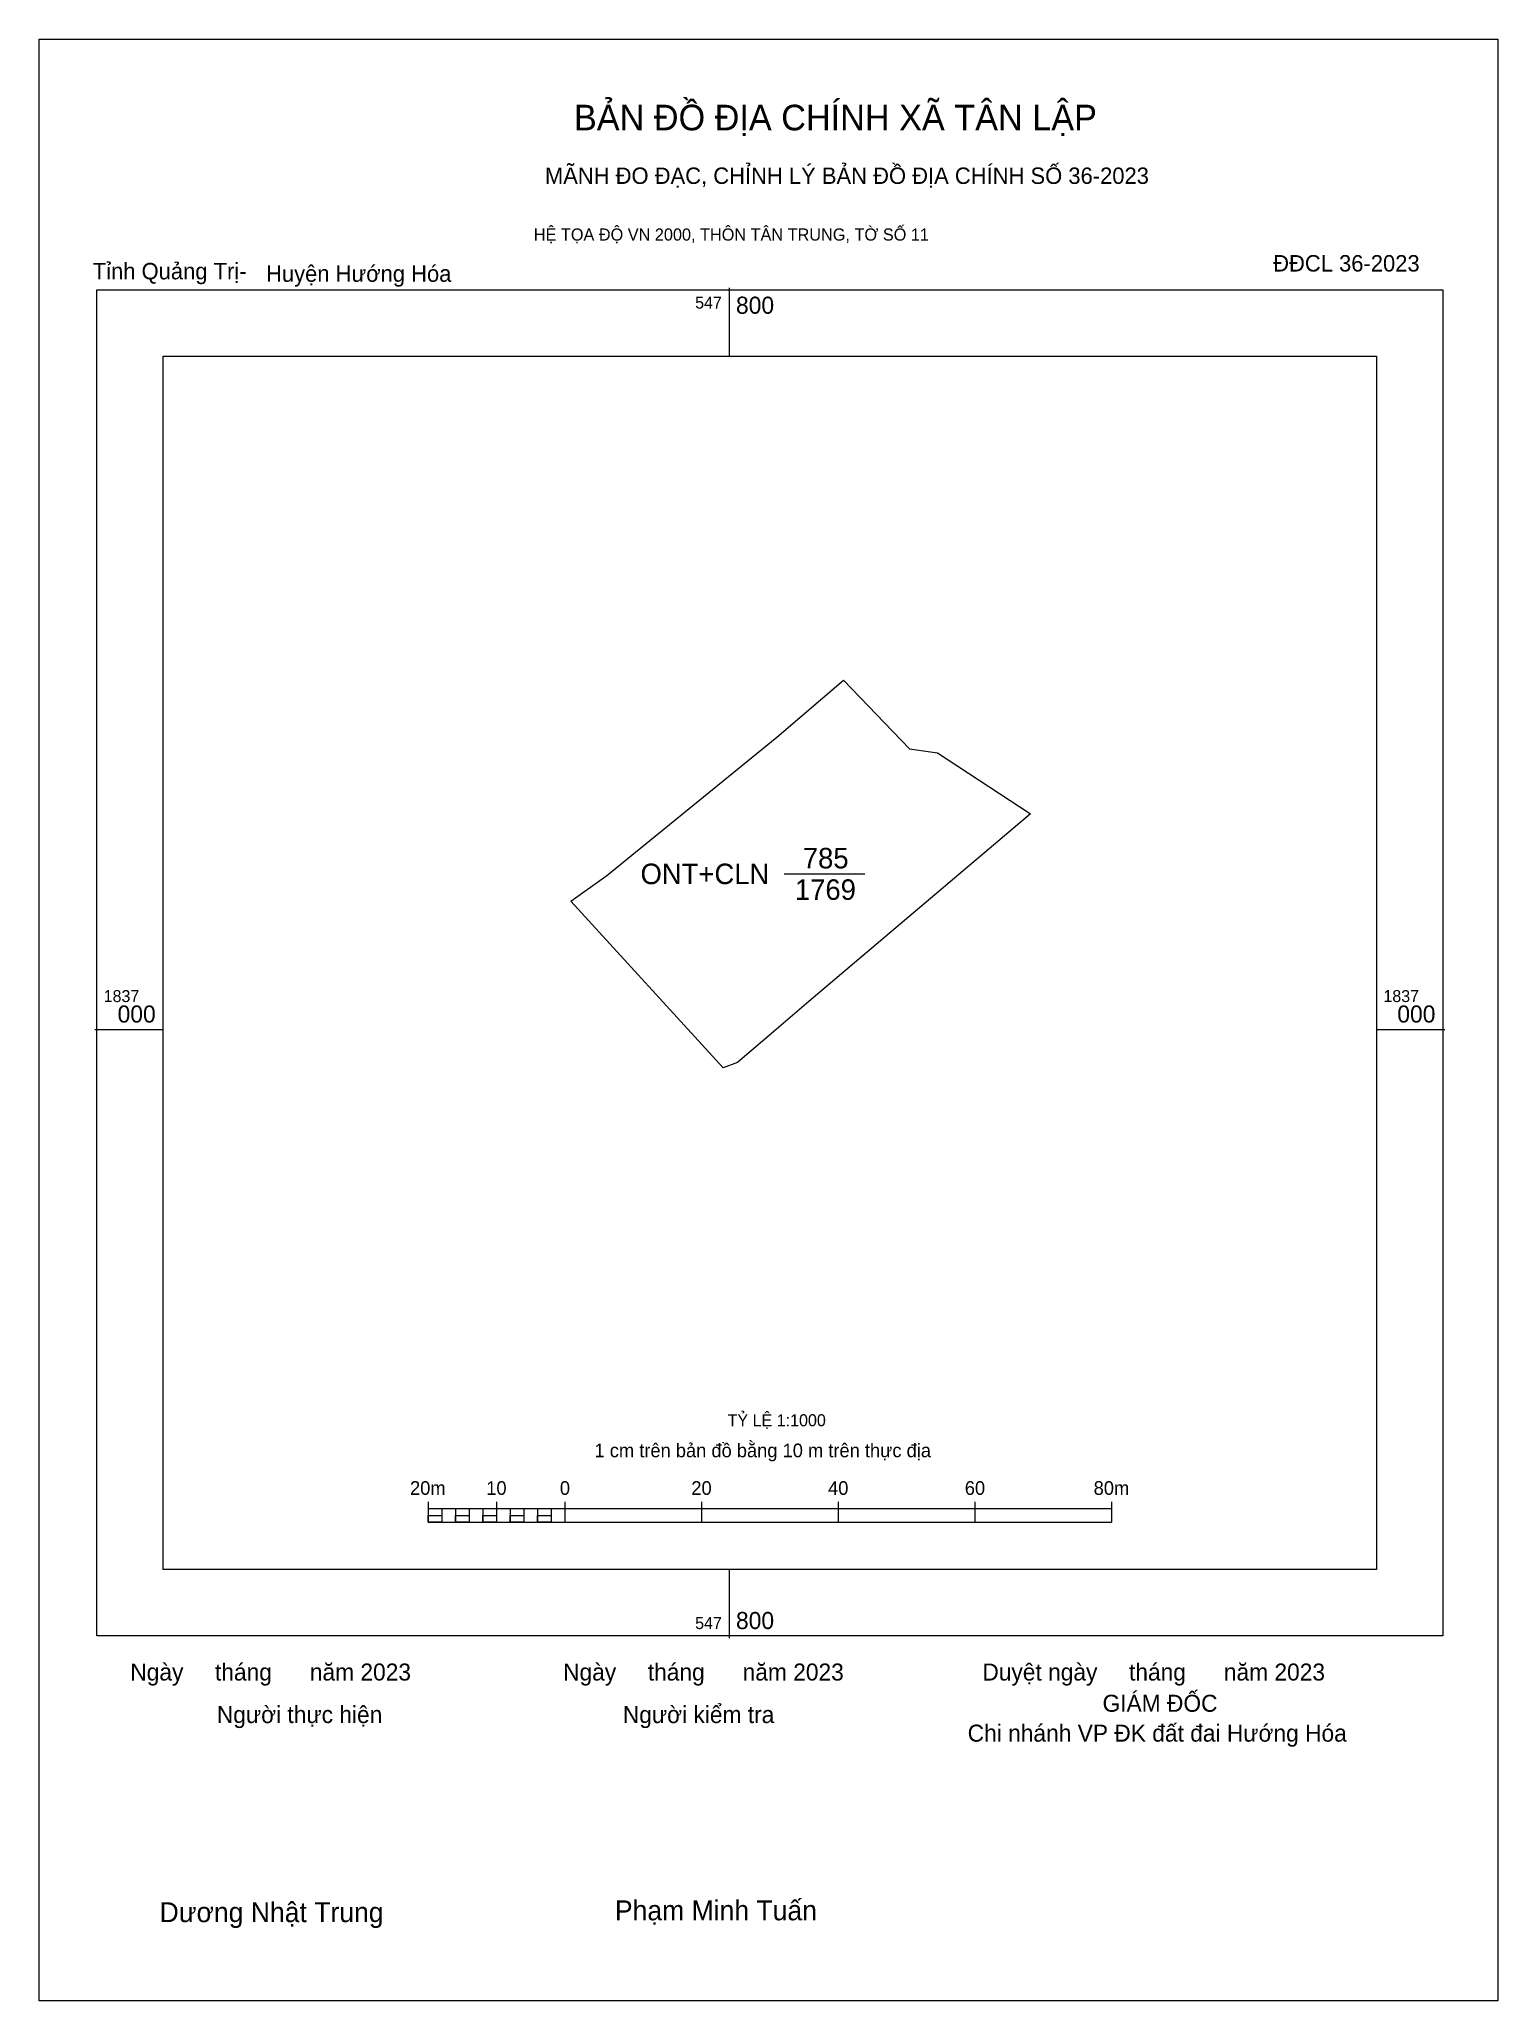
# Model space of a CAD drawing. Extents: x 547699 to 547912, y 1836858 to 1837145.
import ezdxf

# ---------------------------------------------------------------- set-up
doc = ezdxf.new("R2010")
doc.units = 0
for name, color, linetype in [('Level 10', 7, 'Continuous'), ('Level 13', 7, 'Continuous'), ('Level 15', 7, 'Continuous'), ('Level 27', 7, 'Continuous'), ('Level 6', 7, 'Continuous'), ('Level 62', 7, 'Continuous'), ('Level 63', 7, 'Continuous'), ('Level 9', 7, 'Continuous')]:
    doc.layers.add(name, color=color, linetype=linetype)

msp = doc.modelspace()

# ---------------------------------------------------------------- linework, layer by layer
at = {"layer": 'Level 10'}
msp.add_line((547808.04, 1837022.75), (547819.87, 1837022.75), dxfattribs=at)
msp.add_lwpolyline([(547806.89, 1837000), (547801.23, 1836995.14), (547799.15, 1836994.4), (547776.84, 1837018.74), (547782.1, 1837022.52), (547807, 1837042.77), (547816.75, 1837051.09), (547826.38, 1837041.02), (547830.46, 1837040.45), (547844.06, 1837031.52), (547811.66, 1837004.09)], close=True, dxfattribs=at)
at = {"layer": 'Level 15'}
msp.add_lwpolyline([(547699.08, 1837144.83), (547912.44, 1837144.83), (547912.44, 1836857.92), (547699.08, 1836857.92)], close=True, dxfattribs=at)
at = {"layer": 'Level 27'}
for p, q in [((547816.75, 1837051.09), (547816.74, 1837051.1)), ((547844.06, 1837031.52), (547844.07, 1837031.51)), ((547811.66, 1837004.09), (547811.67, 1837004.08)), ((547806.89, 1837000), (547806.9, 1837000))]:
    msp.add_line(p, q, dxfattribs=at)
at = {"layer": 'Level 62'}
msp.add_lwpolyline([(547717.2, 1837098.49), (547894.71, 1837098.49), (547894.71, 1836920.98), (547717.2, 1836920.98)], close=True, dxfattribs=at)
at = {"layer": 'Level 63'}
for p, q in [((547800, 1837108.49), (547800, 1837098.49)), ((547707.2, 1837000), (547717.2, 1837000)), ((547894.71, 1837000), (547904.71, 1837000)), ((547755.95, 1836930.92), (547755.95, 1836927.92)), ((547755.95, 1836929.92), (547855.95, 1836929.92)), ((547757.95, 1836929.92), (547757.95, 1836927.92)), ((547759.95, 1836929.92), (547759.95, 1836927.92)), ((547761.95, 1836929.92), (547761.95, 1836927.92)), ((547763.95, 1836929.92), (547763.95, 1836927.92)), ((547765.95, 1836930.92), (547765.95, 1836927.92)), ((547765.95, 1836929.92), (547765.95, 1836927.92)), ((547767.95, 1836929.92), (547767.95, 1836927.92)), ((547769.95, 1836929.92), (547769.95, 1836927.92)), ((547771.95, 1836929.92), (547771.95, 1836927.92)), ((547773.95, 1836929.92), (547773.95, 1836927.92)), ((547775.95, 1836930.92), (547775.95, 1836927.92)), ((547775.95, 1836929.92), (547775.95, 1836927.92)), ((547795.95, 1836930.92), (547795.95, 1836927.92)), ((547815.95, 1836930.92), (547815.95, 1836927.92)), ((547835.95, 1836930.92), (547835.95, 1836927.92)), ((547855.95, 1836930.92), (547855.95, 1836927.92)), ((547755.95, 1836927.92), (547855.95, 1836927.92)), ((547800, 1836920.98), (547800, 1836910.98))]:
    msp.add_line(p, q, dxfattribs=at)
for points in [[(547707.51, 1837108.18), (547904.4, 1837108.18), (547904.4, 1836911.29), (547707.51, 1836911.29)], [(547755.95, 1836928.92), (547757.95, 1836928.92), (547757.95, 1836927.92), (547755.95, 1836927.92)], [(547755.95, 1836928.92), (547757.95, 1836928.92), (547757.95, 1836927.92), (547755.95, 1836927.92)], [(547759.95, 1836928.92), (547761.95, 1836928.92), (547761.95, 1836927.92), (547759.95, 1836927.92)], [(547763.95, 1836928.92), (547765.95, 1836928.92), (547765.95, 1836927.92), (547763.95, 1836927.92)], [(547767.95, 1836928.92), (547769.95, 1836928.92), (547769.95, 1836927.92), (547767.95, 1836927.92)], [(547771.95, 1836928.92), (547773.95, 1836928.92), (547773.95, 1836927.92), (547771.95, 1836927.92)]]:
    msp.add_lwpolyline(points, close=True, dxfattribs=at)

# ---------------------------------------------------------------- texts
at = {"layer": 'Level 13'}
for s, p in [('785', (547810.78, 1837023.55)), ('ONT+CLN', (547787.04, 1837021.25)), ('1769', (547809.62, 1837018.95))]:
    msp.add_text(s, height=3, dxfattribs=at).set_placement(p)
at = {"layer": 'Level 6'}
msp.add_text('TỶ LỆ 1:1000', height=1.7579, dxfattribs=at).set_placement((547799.77, 1836941.95))
at = {"layer": 'Level 63'}
for s, height, p in [('BẢN ĐỒ ĐỊA CHÍNH XÃ TÂN LẬP', 3.7437, (547777.3, 1837131.51)), ('MÃNH ĐO ĐẠC, CHỈNH LÝ BẢN ĐỒ ĐỊA CHÍNH SỐ 36-2023', 2.4022, (547773.05, 1837123.67)), ('HỆ TỌA ĐỘ VN 2000, THÔN TÂN TRUNG, TỜ SỐ 11', 1.7782, (547771.43, 1837115.38)), ('547', 1.75, (547795.03, 1837105.43)), ('800', 2.5, (547801, 1837104.68)), ('1837', 1.75, (547708.51, 1837004)), ('1837', 1.75, (547895.71, 1837004)), ('000', 2.5, (547710.54, 1837001)), ('D', 0.01, (547811.66, 1837004.09)), ('D', 0.01, (547811.66, 1837004.09)), ('D', 0.01, (547811.66, 1837004.09)), ('D', 0.01, (547811.66, 1837004.09)), ('D', 0.01, (547811.66, 1837004.09)), ('D', 0.01, (547811.66, 1837004.09)), ('D', 0.01, (547811.66, 1837004.09)), ('D', 0.01, (547811.66, 1837004.09)), ('000', 2.5, (547897.74, 1837001)), ('D', 0.01, (547794.52, 1837000)), ('D', 0.01, (547794.52, 1837000)), ('D', 0.01, (547794.52, 1837000)), ('D', 0.01, (547794.52, 1837000)), ('D', 0.01, (547794.52, 1837000)), ('D', 0.01, (547794.52, 1837000)), ('D', 0.01, (547794.52, 1837000)), ('D', 0.01, (547794.52, 1837000)), ('D', 0.01, (547794.52, 1837000)), ('D', 0.01, (547794.52, 1837000)), ('D', 0.01, (547794.52, 1837000)), ('D', 0.01, (547794.52, 1837000)), ('D', 0.01, (547794.52, 1837000)), ('D', 0.01, (547794.52, 1837000)), ('D', 0.01, (547794.52, 1837000)), ('D', 0.01, (547794.52, 1837000)), ('D', 0.01, (547794.52, 1837000)), ('D', 0.01, (547794.52, 1837000)), ('D', 0.01, (547794.52, 1837000)), ('D', 0.01, (547794.52, 1837000)), ('D', 0.01, (547794.52, 1837000)), ('D', 0.01, (547794.52, 1837000)), ('D', 0.01, (547794.52, 1837000)), ('D', 0.01, (547794.52, 1837000)), ('D', 0.01, (547794.52, 1837000)), ('D', 0.01, (547794.52, 1837000)), ('1 cm trên bản đồ bằng 10 m trên thực địa', 2, (547780.31, 1836937.42)), ('20m', 2, (547753.32, 1836931.92)), ('10', 2, (547764.47, 1836931.92)), ('0', 2, (547775.24, 1836931.92)), ('20', 2, (547794.47, 1836931.92)), ('40', 2, (547814.47, 1836931.92)), ('60', 2, (547834.47, 1836931.92)), ('80m', 2, (547853.32, 1836931.92)), ('547', 1.75, (547795.03, 1836912.29)), ('800', 2.5, (547801, 1836912.29)), ('Ngày     tháng      năm 2023', 2.4883, (547712.4, 1836904.76)), ('Ngày     tháng      năm 2023', 2.4883, (547775.71, 1836904.76)), ('Duyệt ngày     tháng      năm 2023', 2.4883, (547837.04, 1836904.76)), ('Người kiểm tra', 2.4883, (547784.45, 1836898.54)), ('GIÁM ĐỐC', 2.488, (547854.62, 1836900.19)), ('Người thực hiện', 2.4883, (547725.06, 1836898.54)), ('Chi nhánh VP ĐK đất đai Hướng Hóa', 2.4883, (547834.89, 1836895.82)), ('Phạm Minh Tuấn', 2.9024, (547783.29, 1836869.69)), ('Dương Nhật Trung', 2.9024, (547716.69, 1836869.42))]:
    msp.add_text(s, height=height, dxfattribs=at).set_placement(p)
at = {"layer": 'Level 9'}
for s, p in [('Tỉnh Quảng Trị-', (547706.91, 1837109.71)), ('Huyện Hướng Hóa', (547732.26, 1837109.35)), ('ĐĐCL 36-2023', (547879.58, 1837110.86))]:
    msp.add_text(s, height=2.4022, dxfattribs=at).set_placement(p)

doc.saveas('drawing.dxf')
